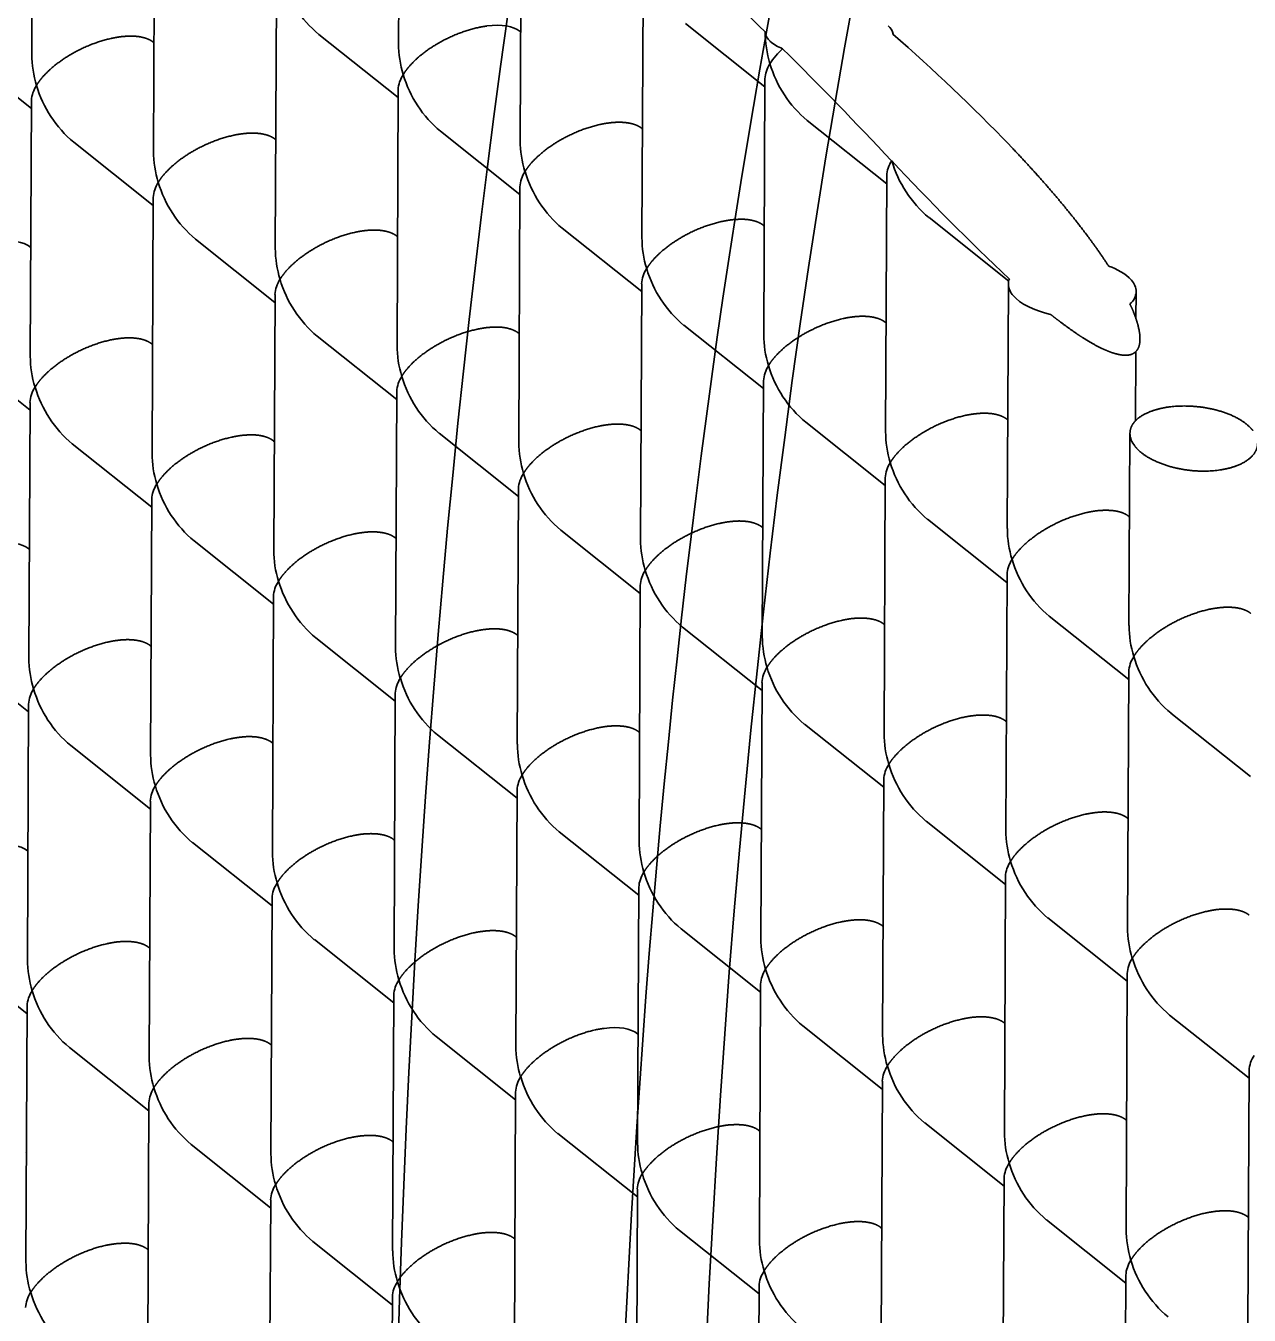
# Model space of a CAD drawing. Extents: x 23 to 587, y 4 to 413.
# Drawn here: x 420.19 to 424.98, y 160.91 to 165.95 of the extents above; entities that cross this region are included whole.
import ezdxf

# ---------------------------------------------------------------- set-up
doc = ezdxf.new("R2010")
doc.units = 0
doc.layers.get('0').update_dxf_attribs({"lineweight": 13})

# ---------------------------------------------------------------- blocks, each defined once
blk = doc.blocks.new('BLOCK6941')
at = {"color": 7, "lineweight": 35, "ltscale": 0.050027}
for p, q in [((-9.113, 47.69), (-9.123, 45.689)), ((-11.984, 47.605), (-11.994, 45.604)), ((-11.031, 46.846), (-11.041, 44.845)), ((-8.16, 46.931), (-8.17, 44.93)), ((-7.207, 46.171), (-7.217, 44.17)), ((-10.078, 46.087), (-10.088, 44.086)), ((-6.254, 45.412), (-6.264, 43.411)), ((-11.995, 45.243), (-12.005, 43.242)), ((-9.125, 45.327), (-9.134, 43.326)), ((-5.301, 44.653), (-5.311, 42.652)), ((-8.172, 44.568), (-8.181, 42.567)), ((-11.042, 44.483), (-11.052, 42.482)), ((-10.089, 43.724), (-10.099, 41.723)), ((-7.219, 43.809), (-7.228, 41.808)), ((-6.266, 43.049), (-6.275, 41.048)), ((-9.136, 42.965), (-9.146, 40.964)), ((-12.007, 42.88), (-12.016, 40.879)), ((-8.183, 42.205), (-8.193, 40.204)), ((-5.313, 42.29), (-5.322, 40.289)), ((-11.054, 42.121), (-11.063, 40.12)), ((-4.359, 41.531), (-4.369, 39.529)), ((-7.23, 41.446), (-7.24, 39.445)), ((-10.101, 41.361), (-10.11, 39.36)), ((-6.277, 40.687), (-6.287, 38.685)), ((-3.406, 40.771), (-3.416, 38.77)), ((-9.148, 40.602), (-9.157, 38.601)), ((-12.018, 40.517), (-12.028, 38.516)), ((-5.324, 39.927), (-5.333, 37.926)), ((-8.194, 39.843), (-8.204, 37.841)), ((-11.065, 39.758), (-11.075, 37.757)), ((-7.241, 39.083), (-7.251, 37.082)), ((-4.371, 39.168), (-4.38, 37.167)), ((-10.112, 38.999), (-10.122, 36.997)), ((-3.418, 38.408), (-3.427, 36.407)), ((-6.288, 38.324), (-6.298, 36.323)), ((-9.159, 38.239), (-9.169, 36.238)), ((-12.029, 38.155), (-12.039, 36.153)), ((-5.335, 37.564), (-5.345, 35.563)), ((-2.465, 37.649), (-2.474, 35.648)), ((-8.206, 37.48), (-8.215, 35.479)), ((-11.076, 37.395), (-11.086, 35.394)), ((-4.382, 36.805), (-4.392, 34.804)), ((-7.253, 36.72), (-7.262, 34.719)), ((-10.123, 36.636), (-10.133, 34.635)), ((-3.429, 36.046), (-3.439, 34.045)), ((-6.3, 35.961), (-6.309, 33.96)), ((-9.17, 35.876), (-9.18, 33.875))]:
    blk.add_line(p, q, dxfattribs=at)
at = {"color": 7, "lineweight": 35, "ltscale": 0.019884}
for p, q in [((-6.255, 45.35), (-6.877, 45.846)), ((-9.125, 45.266), (-9.747, 45.761)), ((-11.996, 45.181), (-12.618, 45.677)), ((-5.301, 44.591), (-5.924, 45.087)), ((-8.172, 44.506), (-8.794, 45.002)), ((-11.043, 44.422), (-11.665, 44.917)), ((-7.219, 43.747), (-7.841, 44.243)), ((-10.09, 43.662), (-10.712, 44.158)), ((-6.266, 42.988), (-6.888, 43.483)), ((-12.007, 42.818), (-12.629, 43.314)), ((-9.136, 42.903), (-9.759, 43.399)), ((-5.313, 42.228), (-5.935, 42.724)), ((-8.183, 42.144), (-8.805, 42.639)), ((-11.054, 42.059), (-11.676, 42.555)), ((-4.36, 41.469), (-4.982, 41.965)), ((-7.23, 41.384), (-7.852, 41.88)), ((-10.101, 41.3), (-10.723, 41.795)), ((-3.407, 40.71), (-4.029, 41.205)), ((-6.277, 40.625), (-6.899, 41.121)), ((-9.148, 40.54), (-9.77, 41.036)), ((-12.018, 40.456), (-12.64, 40.951)), ((-2.454, 39.95), (-3.076, 40.446)), ((-5.324, 39.866), (-5.946, 40.361)), ((-11.065, 39.696), (-11.687, 40.192)), ((-8.195, 39.781), (-8.817, 40.277)), ((-4.371, 39.106), (-4.993, 39.602)), ((-7.242, 39.022), (-7.864, 39.517)), ((-10.112, 38.937), (-10.734, 39.433)), ((-3.418, 38.347), (-4.04, 38.843)), ((-9.159, 38.178), (-9.781, 38.673)), ((-6.289, 38.262), (-6.911, 38.758)), ((-12.03, 38.093), (-12.652, 38.589)), ((-2.465, 37.588), (-3.087, 38.083)), ((-5.336, 37.503), (-5.958, 37.999)), ((-8.206, 37.418), (-8.828, 37.914)), ((-11.077, 37.334), (-11.699, 37.829)), ((-7.253, 36.659), (-7.875, 37.155)), ((-4.382, 36.744), (-5.004, 37.239)), ((-10.124, 36.574), (-10.746, 37.07)), ((-3.429, 35.984), (-4.051, 36.48)), ((-6.3, 35.9), (-6.922, 36.395)), ((-9.171, 35.815), (-9.793, 36.311))]:
    blk.add_line(p, q, dxfattribs=at)
at = {"color": 7, "lineweight": 35, "ltscale": 0.00016101}
for p, q in [((-8.166, 45.78), (-8.171, 45.784)), ((-11.037, 45.695), (-11.042, 45.7)), ((-10.083, 44.936), (-10.088, 44.94)), ((-7.213, 45.021), (-7.218, 45.025)), ((-6.26, 44.261), (-6.265, 44.265)), ((-9.13, 44.177), (-9.135, 44.181)), ((-12.001, 44.092), (-12.006, 44.096)), ((-8.177, 43.417), (-8.182, 43.421)), ((-5.307, 43.502), (-5.312, 43.506)), ((-11.048, 43.333), (-11.053, 43.337)), ((-4.354, 42.743), (-4.359, 42.747)), ((-7.224, 42.658), (-7.229, 42.662)), ((-10.095, 42.573), (-10.1, 42.577)), ((-6.271, 41.899), (-6.276, 41.903)), ((-3.401, 41.983), (-3.406, 41.987)), ((-9.142, 41.814), (-9.147, 41.818)), ((-12.012, 41.729), (-12.017, 41.733)), ((-5.318, 41.139), (-5.323, 41.143)), ((-8.189, 41.055), (-8.194, 41.059)), ((-11.059, 40.97), (-11.064, 40.974)), ((-4.365, 40.38), (-4.37, 40.384)), ((-7.236, 40.295), (-7.241, 40.299)), ((-10.106, 40.211), (-10.111, 40.215)), ((-3.412, 39.621), (-3.417, 39.625)), ((-6.282, 39.536), (-6.287, 39.54)), ((-9.153, 39.451), (-9.158, 39.455)), ((-12.024, 39.367), (-12.029, 39.371)), ((-5.329, 38.777), (-5.334, 38.781)), ((-8.2, 38.692), (-8.205, 38.696)), ((-11.071, 38.607), (-11.076, 38.611)), ((-4.376, 38.017), (-4.381, 38.021)), ((-7.247, 37.933), (-7.252, 37.937)), ((-10.117, 37.848), (-10.123, 37.852)), ((-3.423, 37.258), (-3.428, 37.262)), ((-6.294, 37.173), (-6.299, 37.177)), ((-9.164, 37.089), (-9.169, 37.093)), ((-12.035, 37.004), (-12.04, 37.008)), ((-2.47, 36.499), (-2.475, 36.503)), ((-5.341, 36.414), (-5.346, 36.418)), ((-11.082, 36.245), (-11.087, 36.249)), ((-8.211, 36.329), (-8.216, 36.333))]:
    blk.add_line(p, q, dxfattribs=at)
at = {"color": 7, "lineweight": 35, "ltscale": 0.000132035}
blk.add_line((-6.252, 45.779), (-6.252, 45.774), dxfattribs=at)
at = {"color": 7, "lineweight": 35, "ltscale": 0.019975}
blk.add_line((-4.346, 43.829), (-4.97, 44.327), dxfattribs=at)
at = {"color": 7, "lineweight": 35, "ltscale": 0.04783}
blk.add_line((-4.348, 43.805), (-4.358, 41.892), dxfattribs=at)
at = {"color": 7, "lineweight": 35, "ltscale": 0.005326}
blk.add_line((-3.349, 43.746), (-3.35, 43.533), dxfattribs=at)
at = {"color": 7, "lineweight": 35, "ltscale": 0.013542}
blk.add_line((-3.351, 43.277), (-3.354, 42.736), dxfattribs=at)
at = {"color": 7, "lineweight": 35, "ltscale": 0.037616}
blk.add_line((-3.397, 42.637), (-3.405, 41.133), dxfattribs=at)
at = {"color": 7, "lineweight": 35}
for centre, radius, start, end in [((-14.754, 37.014), 12.212, 45.8818, 50.6506), ((-9.162, 46.462), 0.913, 196.3619, 230.1623), ((-5.419, 45.776), 0.833, 179.6242, 197.1469), ((-6.155, 45.786), 0.0979, 182.7216, 232.7103), ((-5.355, 45.747), 0.104, 7.9642, 51.4372), ((-14.921, 34.662), 14.72, 44.029, 48.9424), ((-8.286, 45.692), 0.837, 180.1991, 197.116), ((-5.744, 45.234), 0.557, 131.9295, 147.8831), ((-5.993, 45.969), 0.343, 229.6436, 248.9338), ((-33.342, 18.336), 38.565, 43.2726, 45.0913), ((-11.156, 45.607), 0.837, 180.2046, 197.1191), ((-8.887, 45.313), 0.239, 146.5034, 176.6622), ((-8.209, 45.703), 0.913, 196.3619, 230.1623), ((-6.016, 45.398), 0.239, 146.5034, 176.6622), ((-5.339, 45.788), 0.913, 196.3619, 230.1623), ((-11.757, 45.229), 0.239, 146.5034, 176.6622), ((-11.08, 45.618), 0.913, 196.3619, 230.1623), ((-7.333, 44.933), 0.837, 180.2046, 197.1191), ((-10.203, 44.848), 0.837, 180.2046, 197.1191), ((-5.063, 44.639), 0.239, 146.5034, 176.6622), ((9.59, 58.629), 20.313, 223.0157, 226.7014), ((-4.386, 45.028), 0.913, 196.3619, 230.1623), ((-7.934, 44.554), 0.239, 146.5034, 176.6622), ((-7.256, 44.944), 0.913, 196.3619, 230.1623), ((-10.804, 44.469), 0.239, 146.5034, 176.6622), ((-10.127, 44.859), 0.913, 196.3619, 230.1623), ((-6.38, 44.173), 0.837, 180.2046, 197.1191), ((-9.25, 44.089), 0.837, 180.2046, 197.1191), ((-6.981, 43.795), 0.239, 146.5296, 176.692), ((-6.304, 44.184), 0.913, 196.3594, 230.1725), ((-3.695, 43.533), 0.434, 44.4456, 72.4985), ((-9.851, 43.71), 0.239, 146.5034, 176.6622), ((-9.174, 44.099), 0.913, 196.3594, 230.1725), ((-4.243, 43.805), 0.106, 156.6911, 179.5558), ((-3.488, 43.74), 0.14, 2.4199, 43.4599), ((-4.21, 43.812), 0.139, 182.6146, 223.582), ((-3.48, 43.753), 0.132, 308.9537, 356.8715), ((-5.427, 43.414), 0.837, 180.2046, 197.1191), ((-8.297, 43.329), 0.837, 180.2046, 197.1191), ((-11.168, 43.245), 0.837, 180.2046, 197.1191), ((-6.027, 43.035), 0.239, 146.5034, 176.6622), ((-5.35, 43.425), 0.913, 196.3619, 230.1623), ((-8.898, 42.951), 0.239, 146.5034, 176.6622), ((-8.221, 43.34), 0.913, 196.3619, 230.1623), ((-11.769, 42.866), 0.239, 146.5296, 176.692), ((-11.091, 43.256), 0.913, 196.3619, 230.1623), ((-4.473, 42.655), 0.837, 180.2046, 197.1191), ((-3.235, 42.643), 0.163, 182.0548, 220.0315), ((-7.344, 42.57), 0.837, 180.2046, 197.1191), ((-10.215, 42.485), 0.837, 180.2046, 197.1191), ((-5.074, 42.276), 0.239, 146.5034, 176.6622), ((-4.397, 42.665), 0.913, 196.3619, 230.1623), ((-7.945, 42.191), 0.239, 146.5034, 176.6622), ((-7.268, 42.581), 0.913, 196.3619, 230.1623), ((-10.816, 42.107), 0.239, 146.5034, 176.6622), ((-10.138, 42.496), 0.913, 196.3619, 230.1623), ((-6.391, 41.811), 0.837, 180.2046, 197.1191), ((-3.52, 41.895), 0.837, 180.2046, 197.1191), ((-9.262, 41.726), 0.837, 180.2046, 197.1191), ((-4.121, 41.517), 0.239, 146.5034, 176.6622), ((-3.444, 41.906), 0.913, 196.3594, 230.1725), ((-6.992, 41.432), 0.239, 146.5296, 176.692), ((-6.315, 41.821), 0.913, 196.3594, 230.1725), ((-9.863, 41.347), 0.239, 146.5034, 176.6622), ((-9.185, 41.737), 0.913, 196.3619, 230.1623), ((-2.567, 41.136), 0.837, 180.2046, 197.1191), ((-5.438, 41.051), 0.837, 180.2046, 197.1191), ((-8.309, 40.967), 0.837, 180.2046, 197.1191), ((-3.168, 40.757), 0.239, 146.5034, 176.6622), ((-2.491, 41.147), 0.913, 196.3619, 230.1623), ((-11.179, 40.882), 0.837, 180.2046, 197.1191), ((-6.039, 40.673), 0.239, 146.5034, 176.6622), ((-5.362, 41.062), 0.913, 196.3619, 230.1623), ((-8.909, 40.588), 0.239, 146.5034, 176.6622), ((-8.232, 40.977), 0.913, 196.3619, 230.1623), ((-11.78, 40.503), 0.239, 146.5034, 176.6622), ((-11.103, 40.893), 0.913, 196.3619, 230.1623), ((-4.485, 40.292), 0.837, 180.1991, 197.116), ((-7.355, 40.207), 0.837, 180.2046, 197.1191), ((-10.226, 40.123), 0.837, 180.2046, 197.1191), ((-5.086, 39.913), 0.239, 146.5296, 176.692), ((-4.409, 40.303), 0.913, 196.3594, 230.1725), ((-7.956, 39.829), 0.239, 146.5034, 176.6622), ((-7.279, 40.218), 0.913, 196.3619, 230.1623), ((-10.827, 39.744), 0.239, 146.5034, 176.6622), ((-10.15, 40.133), 0.913, 196.3594, 230.1725), ((-3.532, 39.532), 0.837, 180.2046, 197.1191), ((-6.402, 39.448), 0.837, 180.2046, 197.1191), ((-9.273, 39.363), 0.837, 180.2046, 197.1191), ((-4.133, 39.154), 0.239, 146.5034, 176.6622), ((-3.455, 39.543), 0.913, 196.3619, 230.1623), ((-7.003, 39.069), 0.239, 146.5034, 176.6622), ((-6.326, 39.459), 0.913, 196.3594, 230.1725), ((-9.874, 38.985), 0.239, 146.5034, 176.6622), ((-9.197, 39.374), 0.913, 196.3619, 230.1623), ((-2.579, 38.773), 0.837, 180.2046, 197.1191), ((-5.449, 38.688), 0.837, 180.2046, 197.1191), ((-8.32, 38.604), 0.837, 180.2046, 197.1191), ((-11.19, 38.519), 0.837, 180.2046, 197.1191), ((-3.18, 38.395), 0.239, 146.5034, 176.6622), ((-2.502, 38.784), 0.913, 196.3619, 230.1623), ((-6.05, 38.31), 0.239, 146.5034, 176.6622), ((-5.373, 38.699), 0.913, 196.3594, 230.1725), ((-11.791, 38.141), 0.239, 146.5034, 176.6622), ((-11.114, 38.53), 0.913, 196.3619, 230.1623), ((-8.921, 38.225), 0.239, 146.5034, 176.6622), ((-8.243, 38.615), 0.913, 196.3619, 230.1623), ((-4.496, 37.929), 0.837, 180.2046, 197.1191), ((-7.367, 37.844), 0.837, 180.2046, 197.1191), ((-2.226, 37.635), 0.239, 146.5296, 176.692), ((-10.237, 37.76), 0.837, 180.2046, 197.1191), ((-5.097, 37.551), 0.239, 146.5034, 176.6622), ((-4.42, 37.94), 0.913, 196.3619, 230.1623), ((-7.968, 37.466), 0.239, 146.5034, 176.6622), ((-7.29, 37.855), 0.913, 196.3619, 230.1623), ((-10.838, 37.381), 0.239, 146.5296, 176.692), ((-10.161, 37.771), 0.913, 196.3619, 230.1623), ((-3.543, 37.17), 0.837, 180.1991, 197.116), ((-6.414, 37.085), 0.837, 180.2046, 197.1191), ((-9.284, 37), 0.837, 180.2046, 197.1191), ((-4.144, 36.791), 0.239, 146.5034, 176.6622), ((-3.467, 37.181), 0.913, 196.3619, 230.1623), ((-9.885, 36.622), 0.239, 146.5034, 176.6622), ((-9.208, 37.011), 0.913, 196.3619, 230.1623), ((-7.015, 36.707), 0.239, 146.5034, 176.6622), ((-6.338, 37.096), 0.913, 196.3594, 230.1725), ((-2.59, 36.41), 0.837, 180.2046, 197.1191), ((-5.461, 36.326), 0.837, 180.2046, 197.1191), ((-11.202, 36.156), 0.837, 180.2046, 197.1191), ((-8.331, 36.241), 0.837, 180.2046, 197.1191), ((-3.191, 36.032), 0.239, 146.5034, 176.6622), ((-2.514, 36.421), 0.913, 196.3619, 230.1623), ((-6.062, 35.947), 0.239, 146.5034, 176.6622), ((-5.385, 36.337), 0.913, 196.3594, 230.1725), ((-8.932, 35.863), 0.239, 146.5034, 176.6622), ((-8.255, 36.252), 0.913, 196.3619, 230.1623), ((-11.803, 35.778), 0.239, 146.5296, 176.692), ((-11.125, 36.167), 0.913, 196.3619, 230.1623)]:
    blk.add_arc(centre, radius, start, end, dxfattribs=at)
for centre, major_axis, ratio, start_param, end_param in [((-8.624, 45.506), (0.489, 0.234), 0.464922, 0.221717, 0.956598), ((-12.459, 43.818), (0.489, 0.234), 0.464922, 0.221717, 0.956598), ((-3.86, 43.769), (0.488, -0.045), 0.455782, 3.578121, 4.424115), ((-12.47, 41.455), (0.489, 0.234), 0.464922, 0.221717, 0.956598), ((-12.482, 39.092), (0.489, 0.234), 0.464922, 0.221717, 0.956598), ((-7.705, 37.658), (0.489, 0.234), 0.464922, 0.221717, 0.956598)]:
    blk.add_ellipse(centre, major_axis=major_axis, ratio=ratio, start_param=start_param, end_param=end_param, dxfattribs=at)
for points, knots in [([(-11.957, 45.361), (-11.941, 45.387), (-11.922, 45.414), (-11.898, 45.441), (-11.815, 45.524), (-11.701, 45.603), (-11.608, 45.655), (-11.484, 45.705), (-11.359, 45.732), (-11.34, 45.736), (-11.321, 45.739), (-11.302, 45.742)], [0, 0, 0, 0, 0, 0, 0.437223, 0.437223, 0.437223, 1.382095, 1.382095, 1.382095, 1.555484, 1.555484, 1.555484, 1.555484, 1.555484, 1.555484]), ([(-11.042, 45.7), (-11.065, 45.718), (-11.096, 45.733), (-11.134, 45.744), (-11.193, 45.75), (-11.258, 45.746), (-11.272, 45.745), (-11.287, 45.744), (-11.302, 45.742)], [0, 0, 0, 0, 0, 0, 0.4890695, 0.4890695, 0.4890695, 0.6239272, 0.6239272, 0.6239272, 0.6239272, 0.6239272, 0.6239272]), ([(-9.086, 45.445), (-9.07, 45.472), (-9.051, 45.499), (-9.027, 45.525), (-8.944, 45.609), (-8.83, 45.688), (-8.737, 45.739), (-8.614, 45.789), (-8.489, 45.817), (-8.469, 45.821), (-8.45, 45.824), (-8.431, 45.826)], [0, 0, 0, 0, 0, 0, 0.437223, 0.437223, 0.437223, 1.382095, 1.382095, 1.382095, 1.555484, 1.555484, 1.555484, 1.555484, 1.555484, 1.555484]), ([(-8.133, 44.686), (-8.117, 44.712), (-8.098, 44.739), (-8.074, 44.766), (-7.991, 44.849), (-7.877, 44.928), (-7.784, 44.98), (-7.66, 45.03), (-7.535, 45.058), (-7.516, 45.062), (-7.497, 45.065), (-7.478, 45.067)], [0, 0, 0, 0, 0, 0, 0.437223, 0.437223, 0.437223, 1.382095, 1.382095, 1.382095, 1.555484, 1.555484, 1.555484, 1.555484, 1.555484, 1.555484]), ([(-7.218, 45.025), (-7.241, 45.043), (-7.272, 45.059), (-7.311, 45.069), (-7.369, 45.075), (-7.434, 45.072), (-7.449, 45.071), (-7.463, 45.069), (-7.478, 45.067)], [0, 0, 0, 0, 0, 0, 0.4890695, 0.4890695, 0.4890695, 0.6239272, 0.6239272, 0.6239272, 0.6239272, 0.6239272, 0.6239272]), ([(-11.004, 44.601), (-10.988, 44.628), (-10.969, 44.655), (-10.945, 44.681), (-10.862, 44.765), (-10.748, 44.844), (-10.655, 44.895), (-10.531, 44.945), (-10.406, 44.973), (-10.387, 44.977), (-10.368, 44.98), (-10.349, 44.982)], [0, 0, 0, 0, 0, 0, 0.437223, 0.437223, 0.437223, 1.382095, 1.382095, 1.382095, 1.555484, 1.555484, 1.555484, 1.555484, 1.555484, 1.555484]), ([(-10.088, 44.94), (-10.112, 44.959), (-10.143, 44.974), (-10.181, 44.984), (-10.24, 44.99), (-10.305, 44.987), (-10.319, 44.986), (-10.334, 44.984), (-10.349, 44.982)], [0, 0, 0, 0, 0, 0, 0.4890695, 0.4890695, 0.4890695, 0.6239272, 0.6239272, 0.6239272, 0.6239272, 0.6239272, 0.6239272]), ([(-3.565, 43.948), (-3.617, 44.028), (-3.672, 44.107), (-3.729, 44.184), (-3.877, 44.377), (-4.037, 44.566), (-4.135, 44.676), (-4.236, 44.785), (-4.338, 44.892)], [0, 0, 0, 0, 0, 0, 1.360869, 1.360869, 1.360869, 3.408781, 3.408781, 3.408781, 3.408781, 3.408781, 3.408781]), ([(-10.051, 43.842), (-10.035, 43.868), (-10.015, 43.895), (-9.992, 43.922), (-9.909, 44.005), (-9.795, 44.084), (-9.702, 44.136), (-9.578, 44.186), (-9.453, 44.214), (-9.434, 44.218), (-9.414, 44.221), (-9.396, 44.223)], [0, 0, 0, 0, 0, 0, 0.437223, 0.437223, 0.437223, 1.382095, 1.382095, 1.382095, 1.555484, 1.555484, 1.555484, 1.555484, 1.555484, 1.555484]), ([(-9.135, 44.181), (-9.159, 44.199), (-9.19, 44.215), (-9.228, 44.225), (-9.287, 44.231), (-9.352, 44.228), (-9.366, 44.227), (-9.381, 44.225), (-9.396, 44.223)], [0, 0, 0, 0, 0, 0, 0.4890695, 0.4890695, 0.4890695, 0.6239272, 0.6239272, 0.6239272, 0.6239272, 0.6239272, 0.6239272]), ([(-7.18, 43.927), (-7.164, 43.953), (-7.145, 43.98), (-7.121, 44.007), (-7.038, 44.09), (-6.924, 44.169), (-6.831, 44.221), (-6.707, 44.271), (-6.582, 44.298), (-6.563, 44.302), (-6.544, 44.305), (-6.525, 44.308)], [0, 0, 0, 0, 0, 0, 0.437223, 0.437223, 0.437223, 1.382095, 1.382095, 1.382095, 1.555484, 1.555484, 1.555484, 1.555484, 1.555484, 1.555484]), ([(-6.265, 44.265), (-6.288, 44.284), (-6.319, 44.299), (-6.358, 44.31), (-6.416, 44.316), (-6.481, 44.312), (-6.496, 44.311), (-6.51, 44.31), (-6.525, 44.308)], [0, 0, 0, 0, 0, 0, 0.4890695, 0.4890695, 0.4890695, 0.6239272, 0.6239272, 0.6239272, 0.6239272, 0.6239272, 0.6239272]), ([(-3.411, 43.25), (-3.404, 43.251), (-3.396, 43.252), (-3.39, 43.254), (-3.369, 43.262), (-3.354, 43.273), (-3.346, 43.282), (-3.323, 43.314), (-3.318, 43.35), (-3.317, 43.374), (-3.322, 43.445), (-3.342, 43.517), (-3.358, 43.561), (-3.376, 43.606), (-3.397, 43.65)], [0, 0, 0, 0, 0, 0, 0.067907, 0.067907, 0.067907, 0.224476, 0.224476, 0.224476, 0.63166, 0.63166, 0.63166, 1.356034, 1.356034, 1.356034, 1.356034, 1.356034, 1.356034]), ([(-6.227, 43.167), (-6.211, 43.194), (-6.192, 43.221), (-6.168, 43.247), (-6.085, 43.331), (-5.971, 43.41), (-5.878, 43.461), (-5.754, 43.511), (-5.629, 43.539), (-5.61, 43.543), (-5.591, 43.546), (-5.572, 43.548)], [0, 0, 0, 0, 0, 0, 0.437223, 0.437223, 0.437223, 1.382095, 1.382095, 1.382095, 1.555484, 1.555484, 1.555484, 1.555484, 1.555484, 1.555484]), ([(-5.312, 43.506), (-5.335, 43.525), (-5.366, 43.54), (-5.405, 43.55), (-5.463, 43.556), (-5.528, 43.553), (-5.543, 43.552), (-5.557, 43.55), (-5.572, 43.548)], [0, 0, 0, 0, 0, 0, 0.4890695, 0.4890695, 0.4890695, 0.6239272, 0.6239272, 0.6239272, 0.6239272, 0.6239272, 0.6239272]), ([(-3.411, 43.25), (-3.415, 43.249), (-3.42, 43.249), (-3.424, 43.249), (-3.433, 43.249), (-3.442, 43.249), (-3.446, 43.249), (-3.46, 43.25), (-3.473, 43.252), (-3.481, 43.254), (-3.524, 43.263), (-3.563, 43.277), (-3.592, 43.29), (-3.674, 43.328), (-3.746, 43.372), (-3.787, 43.398), (-3.862, 43.45), (-3.933, 43.503), (-3.962, 43.524), (-3.991, 43.547), (-4.019, 43.569)], [0, 0, 0, 0, 0, 0, 0.038415, 0.038415, 0.038415, 0.07683, 0.07683, 0.07683, 0.153617, 0.153617, 0.153617, 0.45714, 0.45714, 0.45714, 1.050441, 1.050441, 1.050441, 1.466847, 1.466847, 1.466847, 1.466847, 1.466847, 1.466847]), ([(-9.098, 43.083), (-9.082, 43.109), (-9.062, 43.136), (-9.039, 43.163), (-8.956, 43.246), (-8.842, 43.325), (-8.748, 43.377), (-8.625, 43.427), (-8.5, 43.454), (-8.481, 43.458), (-8.461, 43.461), (-8.442, 43.464)], [0, 0, 0, 0, 0, 0, 0.437223, 0.437223, 0.437223, 1.382095, 1.382095, 1.382095, 1.555484, 1.555484, 1.555484, 1.555484, 1.555484, 1.555484]), ([(-8.182, 43.421), (-8.206, 43.44), (-8.237, 43.455), (-8.275, 43.466), (-8.334, 43.472), (-8.399, 43.468), (-8.413, 43.467), (-8.428, 43.466), (-8.442, 43.464)], [0, 0, 0, 0, 0, 0, 0.4890695, 0.4890695, 0.4890695, 0.6239272, 0.6239272, 0.6239272, 0.6239272, 0.6239272, 0.6239272]), ([(-11.968, 42.998), (-11.952, 43.024), (-11.933, 43.051), (-11.909, 43.078), (-11.826, 43.161), (-11.712, 43.24), (-11.619, 43.292), (-11.495, 43.342), (-11.37, 43.37), (-11.351, 43.374), (-11.332, 43.377), (-11.313, 43.379)], [0, 0, 0, 0, 0, 0, 0.437223, 0.437223, 0.437223, 1.382095, 1.382095, 1.382095, 1.555484, 1.555484, 1.555484, 1.555484, 1.555484, 1.555484]), ([(-11.053, 43.337), (-11.076, 43.355), (-11.107, 43.371), (-11.146, 43.381), (-11.204, 43.387), (-11.269, 43.384), (-11.284, 43.383), (-11.298, 43.381), (-11.313, 43.379)], [0, 0, 0, 0, 0, 0, 0.4890695, 0.4890695, 0.4890695, 0.6239272, 0.6239272, 0.6239272, 0.6239272, 0.6239272, 0.6239272]), ([(-3.397, 42.637), (-3.397, 42.67), (-3.387, 42.701), (-3.366, 42.731), (-3.294, 42.792), (-3.182, 42.832), (-3.108, 42.847), (-2.923, 42.861), (-2.733, 42.832), (-2.628, 42.801), (-2.525, 42.749), (-2.458, 42.685), (-2.449, 42.676), (-2.442, 42.668), (-2.435, 42.659)], [0, 0, 0, 0, 0, 0, 0.490845, 0.490845, 0.490845, 1.174623, 1.174623, 1.174623, 2.116609, 2.116609, 2.116609, 2.255986, 2.255986, 2.255986, 2.255986, 2.255986, 2.255986]), ([(-8.144, 42.323), (-8.129, 42.35), (-8.109, 42.377), (-8.086, 42.403), (-8.003, 42.487), (-7.889, 42.566), (-7.795, 42.617), (-7.672, 42.667), (-7.547, 42.695), (-7.527, 42.699), (-7.508, 42.702), (-7.489, 42.704)], [0, 0, 0, 0, 0, 0, 0.437223, 0.437223, 0.437223, 1.382095, 1.382095, 1.382095, 1.555484, 1.555484, 1.555484, 1.555484, 1.555484, 1.555484]), ([(-7.229, 42.662), (-7.253, 42.681), (-7.284, 42.696), (-7.322, 42.706), (-7.38, 42.712), (-7.446, 42.709), (-7.46, 42.708), (-7.475, 42.706), (-7.489, 42.704)], [0, 0, 0, 0, 0, 0, 0.4890695, 0.4890695, 0.4890695, 0.6239272, 0.6239272, 0.6239272, 0.6239272, 0.6239272, 0.6239272]), ([(-5.274, 42.408), (-5.258, 42.434), (-5.239, 42.461), (-5.215, 42.488), (-5.132, 42.571), (-5.018, 42.65), (-4.925, 42.702), (-4.801, 42.752), (-4.676, 42.78), (-4.657, 42.783), (-4.638, 42.787), (-4.619, 42.789)], [0, 0, 0, 0, 0, 0, 0.437223, 0.437223, 0.437223, 1.382095, 1.382095, 1.382095, 1.555484, 1.555484, 1.555484, 1.555484, 1.555484, 1.555484]), ([(-4.359, 42.747), (-4.382, 42.765), (-4.413, 42.78), (-4.451, 42.791), (-4.51, 42.797), (-4.575, 42.794), (-4.589, 42.792), (-4.604, 42.791), (-4.619, 42.789)], [0, 0, 0, 0, 0, 0, 0.4890695, 0.4890695, 0.4890695, 0.6239272, 0.6239272, 0.6239272, 0.6239272, 0.6239272, 0.6239272]), ([(-11.015, 42.239), (-10.999, 42.265), (-10.98, 42.292), (-10.956, 42.319), (-10.873, 42.402), (-10.759, 42.481), (-10.666, 42.533), (-10.542, 42.583), (-10.417, 42.61), (-10.398, 42.614), (-10.379, 42.617), (-10.36, 42.62)], [0, 0, 0, 0, 0, 0, 0.437223, 0.437223, 0.437223, 1.382095, 1.382095, 1.382095, 1.555484, 1.555484, 1.555484, 1.555484, 1.555484, 1.555484]), ([(-10.1, 42.577), (-10.123, 42.596), (-10.154, 42.611), (-10.193, 42.622), (-10.251, 42.628), (-10.316, 42.624), (-10.331, 42.623), (-10.345, 42.622), (-10.36, 42.62)], [0, 0, 0, 0, 0, 0, 0.4890695, 0.4890695, 0.4890695, 0.6239272, 0.6239272, 0.6239272, 0.6239272, 0.6239272, 0.6239272]), ([(-2.398, 42.559), (-2.398, 42.527), (-2.408, 42.494), (-2.43, 42.464), (-2.501, 42.401), (-2.613, 42.36), (-2.688, 42.346), (-2.872, 42.331), (-3.062, 42.362), (-3.167, 42.395), (-3.27, 42.448), (-3.338, 42.512), (-3.346, 42.521), (-3.353, 42.53), (-3.36, 42.538)], [0, 0, 0, 0, 0, 0, 0.492024, 0.492024, 0.492024, 1.176948, 1.176948, 1.176948, 2.120283, 2.120283, 2.120283, 2.25961, 2.25961, 2.25961, 2.25961, 2.25961, 2.25961]), ([(-4.321, 41.649), (-4.305, 41.675), (-4.286, 41.702), (-4.262, 41.729), (-4.179, 41.812), (-4.065, 41.891), (-3.972, 41.943), (-3.848, 41.992), (-3.723, 42.02), (-3.704, 42.024), (-3.685, 42.027), (-3.666, 42.03)], [0, 0, 0, 0, 0, 0, 0.437223, 0.437223, 0.437223, 1.382095, 1.382095, 1.382095, 1.555484, 1.555484, 1.555484, 1.555484, 1.555484, 1.555484]), ([(-3.406, 41.987), (-3.429, 42.006), (-3.46, 42.021), (-3.498, 42.031), (-3.557, 42.037), (-3.622, 42.034), (-3.636, 42.033), (-3.651, 42.032), (-3.666, 42.03)], [0, 0, 0, 0, 0, 0, 0.4890695, 0.4890695, 0.4890695, 0.6239272, 0.6239272, 0.6239272, 0.6239272, 0.6239272, 0.6239272]), ([(-7.191, 41.564), (-7.176, 41.59), (-7.156, 41.617), (-7.133, 41.644), (-7.05, 41.727), (-6.936, 41.806), (-6.842, 41.858), (-6.719, 41.908), (-6.594, 41.936), (-6.574, 41.939), (-6.555, 41.943), (-6.536, 41.945)], [0, 0, 0, 0, 0, 0, 0.437223, 0.437223, 0.437223, 1.382095, 1.382095, 1.382095, 1.555484, 1.555484, 1.555484, 1.555484, 1.555484, 1.555484]), ([(-6.276, 41.903), (-6.3, 41.921), (-6.33, 41.936), (-6.369, 41.947), (-6.427, 41.953), (-6.493, 41.95), (-6.507, 41.948), (-6.522, 41.947), (-6.536, 41.945)], [0, 0, 0, 0, 0, 0, 0.4890695, 0.4890695, 0.4890695, 0.6239272, 0.6239272, 0.6239272, 0.6239272, 0.6239272, 0.6239272]), ([(-10.062, 41.479), (-10.046, 41.506), (-10.027, 41.533), (-10.003, 41.559), (-9.92, 41.643), (-9.806, 41.722), (-9.713, 41.773), (-9.589, 41.823), (-9.464, 41.851), (-9.445, 41.855), (-9.426, 41.858), (-9.407, 41.86)], [0, 0, 0, 0, 0, 0, 0.437223, 0.437223, 0.437223, 1.382095, 1.382095, 1.382095, 1.555484, 1.555484, 1.555484, 1.555484, 1.555484, 1.555484]), ([(-9.147, 41.818), (-9.17, 41.837), (-9.201, 41.852), (-9.24, 41.862), (-9.298, 41.868), (-9.363, 41.865), (-9.378, 41.864), (-9.392, 41.862), (-9.407, 41.86)], [0, 0, 0, 0, 0, 0, 0.4890695, 0.4890695, 0.4890695, 0.6239272, 0.6239272, 0.6239272, 0.6239272, 0.6239272, 0.6239272]), ([(-5.323, 41.143), (-5.346, 41.162), (-5.377, 41.177), (-5.416, 41.187), (-5.474, 41.193), (-5.54, 41.19), (-5.554, 41.189), (-5.568, 41.188), (-5.583, 41.186)], [0, 0, 0, 0, 0, 0, 0.4890695, 0.4890695, 0.4890695, 0.6239272, 0.6239272, 0.6239272, 0.6239272, 0.6239272, 0.6239272]), ([(-3.368, 40.889), (-3.352, 40.916), (-3.333, 40.942), (-3.309, 40.969), (-3.226, 41.052), (-3.112, 41.132), (-3.019, 41.183), (-2.895, 41.233), (-2.77, 41.261), (-2.751, 41.265), (-2.732, 41.268), (-2.713, 41.27)], [0, 0, 0, 0, 0, 0, 0.437223, 0.437223, 0.437223, 1.382095, 1.382095, 1.382095, 1.555484, 1.555484, 1.555484, 1.555484, 1.555484, 1.555484]), ([(-2.452, 41.228), (-2.476, 41.247), (-2.507, 41.262), (-2.545, 41.272), (-2.604, 41.278), (-2.669, 41.275), (-2.683, 41.274), (-2.698, 41.272), (-2.713, 41.27)], [0, 0, 0, 0, 0, 0, 0.4890695, 0.4890695, 0.4890695, 0.6239272, 0.6239272, 0.6239272, 0.6239272, 0.6239272, 0.6239272]), ([(-9.109, 40.72), (-9.093, 40.746), (-9.074, 40.773), (-9.05, 40.8), (-8.967, 40.883), (-8.853, 40.962), (-8.76, 41.014), (-8.636, 41.064), (-8.511, 41.092), (-8.492, 41.095), (-8.473, 41.099), (-8.454, 41.101)], [0, 0, 0, 0, 0, 0, 0.437223, 0.437223, 0.437223, 1.382095, 1.382095, 1.382095, 1.555484, 1.555484, 1.555484, 1.555484, 1.555484, 1.555484]), ([(-8.194, 41.059), (-8.217, 41.077), (-8.248, 41.092), (-8.286, 41.103), (-8.345, 41.109), (-8.41, 41.106), (-8.425, 41.104), (-8.439, 41.103), (-8.454, 41.101)], [0, 0, 0, 0, 0, 0, 0.4890695, 0.4890695, 0.4890695, 0.6239272, 0.6239272, 0.6239272, 0.6239272, 0.6239272, 0.6239272]), ([(-6.238, 40.805), (-6.223, 40.831), (-6.203, 40.858), (-6.18, 40.885), (-6.097, 40.968), (-5.982, 41.047), (-5.889, 41.099), (-5.766, 41.148), (-5.641, 41.176), (-5.621, 41.18), (-5.602, 41.183), (-5.583, 41.186)], [0, 0, 0, 0, 0, 0, 0.437223, 0.437223, 0.437223, 1.382095, 1.382095, 1.382095, 1.555484, 1.555484, 1.555484, 1.555484, 1.555484, 1.555484]), ([(-11.98, 40.635), (-11.964, 40.662), (-11.944, 40.689), (-11.921, 40.715), (-11.838, 40.798), (-11.724, 40.878), (-11.63, 40.929), (-11.507, 40.979), (-11.382, 41.007), (-11.362, 41.011), (-11.343, 41.014), (-11.324, 41.016)], [0, 0, 0, 0, 0, 0, 0.437223, 0.437223, 0.437223, 1.382095, 1.382095, 1.382095, 1.555484, 1.555484, 1.555484, 1.555484, 1.555484, 1.555484]), ([(-11.064, 40.974), (-11.088, 40.993), (-11.119, 41.008), (-11.157, 41.018), (-11.216, 41.024), (-11.281, 41.021), (-11.295, 41.02), (-11.31, 41.018), (-11.324, 41.016)], [0, 0, 0, 0, 0, 0, 0.4890695, 0.4890695, 0.4890695, 0.6239272, 0.6239272, 0.6239272, 0.6239272, 0.6239272, 0.6239272]), ([(-5.285, 40.045), (-5.269, 40.072), (-5.25, 40.098), (-5.226, 40.125), (-5.143, 40.208), (-5.029, 40.288), (-4.936, 40.339), (-4.813, 40.389), (-4.688, 40.417), (-4.668, 40.421), (-4.649, 40.424), (-4.63, 40.426)], [0, 0, 0, 0, 0, 0, 0.437223, 0.437223, 0.437223, 1.382095, 1.382095, 1.382095, 1.555484, 1.555484, 1.555484, 1.555484, 1.555484, 1.555484]), ([(-4.37, 40.384), (-4.393, 40.403), (-4.424, 40.418), (-4.463, 40.428), (-4.521, 40.434), (-4.586, 40.431), (-4.601, 40.43), (-4.615, 40.428), (-4.63, 40.426)], [0, 0, 0, 0, 0, 0, 0.4890695, 0.4890695, 0.4890695, 0.6239272, 0.6239272, 0.6239272, 0.6239272, 0.6239272, 0.6239272]), ([(-8.156, 39.961), (-8.14, 39.987), (-8.121, 40.014), (-8.097, 40.041), (-8.014, 40.124), (-7.9, 40.203), (-7.807, 40.255), (-7.683, 40.304), (-7.558, 40.332), (-7.539, 40.336), (-7.52, 40.339), (-7.501, 40.342)], [0, 0, 0, 0, 0, 0, 0.437223, 0.437223, 0.437223, 1.382095, 1.382095, 1.382095, 1.555484, 1.555484, 1.555484, 1.555484, 1.555484, 1.555484]), ([(-7.241, 40.299), (-7.264, 40.318), (-7.295, 40.333), (-7.333, 40.343), (-7.392, 40.349), (-7.457, 40.346), (-7.471, 40.345), (-7.486, 40.344), (-7.501, 40.342)], [0, 0, 0, 0, 0, 0, 0.4890695, 0.4890695, 0.4890695, 0.6239272, 0.6239272, 0.6239272, 0.6239272, 0.6239272, 0.6239272]), ([(-11.026, 39.876), (-11.011, 39.902), (-10.991, 39.929), (-10.968, 39.956), (-10.885, 40.039), (-10.771, 40.118), (-10.677, 40.17), (-10.554, 40.22), (-10.429, 40.248), (-10.409, 40.251), (-10.39, 40.255), (-10.371, 40.257)], [0, 0, 0, 0, 0, 0, 0.437223, 0.437223, 0.437223, 1.382095, 1.382095, 1.382095, 1.555484, 1.555484, 1.555484, 1.555484, 1.555484, 1.555484]), ([(-10.111, 40.215), (-10.135, 40.233), (-10.166, 40.248), (-10.204, 40.259), (-10.262, 40.265), (-10.328, 40.262), (-10.342, 40.26), (-10.357, 40.259), (-10.371, 40.257)], [0, 0, 0, 0, 0, 0, 0.4890695, 0.4890695, 0.4890695, 0.6239272, 0.6239272, 0.6239272, 0.6239272, 0.6239272, 0.6239272]), ([(-7.203, 39.201), (-7.187, 39.228), (-7.168, 39.254), (-7.144, 39.281), (-7.061, 39.364), (-6.947, 39.444), (-6.854, 39.495), (-6.73, 39.545), (-6.605, 39.573), (-6.586, 39.577), (-6.567, 39.58), (-6.548, 39.582)], [0, 0, 0, 0, 0, 0, 0.437223, 0.437223, 0.437223, 1.382095, 1.382095, 1.382095, 1.555484, 1.555484, 1.555484, 1.555484, 1.555484, 1.555484]), ([(-6.287, 39.54), (-6.311, 39.559), (-6.342, 39.574), (-6.38, 39.584), (-6.439, 39.59), (-6.504, 39.587), (-6.518, 39.586), (-6.533, 39.584), (-6.548, 39.582)], [0, 0, 0, 0, 0, 0, 0.4890695, 0.4890695, 0.4890695, 0.6239272, 0.6239272, 0.6239272, 0.6239272, 0.6239272, 0.6239272]), ([(-4.332, 39.286), (-4.316, 39.312), (-4.297, 39.339), (-4.273, 39.366), (-4.19, 39.449), (-4.076, 39.528), (-3.983, 39.58), (-3.859, 39.63), (-3.734, 39.658), (-3.715, 39.661), (-3.696, 39.664), (-3.677, 39.667)], [0, 0, 0, 0, 0, 0, 0.437223, 0.437223, 0.437223, 1.382095, 1.382095, 1.382095, 1.555484, 1.555484, 1.555484, 1.555484, 1.555484, 1.555484]), ([(-3.417, 39.625), (-3.44, 39.643), (-3.471, 39.658), (-3.51, 39.669), (-3.568, 39.675), (-3.633, 39.672), (-3.648, 39.67), (-3.662, 39.669), (-3.677, 39.667)], [0, 0, 0, 0, 0, 0, 0.4890695, 0.4890695, 0.4890695, 0.6239272, 0.6239272, 0.6239272, 0.6239272, 0.6239272, 0.6239272]), ([(-10.073, 39.117), (-10.058, 39.143), (-10.038, 39.17), (-10.015, 39.197), (-9.932, 39.28), (-9.818, 39.359), (-9.724, 39.411), (-9.601, 39.46), (-9.476, 39.488), (-9.456, 39.492), (-9.437, 39.495), (-9.418, 39.498)], [0, 0, 0, 0, 0, 0, 0.437223, 0.437223, 0.437223, 1.382095, 1.382095, 1.382095, 1.555484, 1.555484, 1.555484, 1.555484, 1.555484, 1.555484]), ([(-9.158, 39.455), (-9.181, 39.474), (-9.212, 39.489), (-9.251, 39.499), (-9.309, 39.505), (-9.375, 39.502), (-9.389, 39.501), (-9.404, 39.5), (-9.418, 39.498)], [0, 0, 0, 0, 0, 0, 0.4890695, 0.4890695, 0.4890695, 0.6239272, 0.6239272, 0.6239272, 0.6239272, 0.6239272, 0.6239272]), ([(-3.379, 38.527), (-3.363, 38.553), (-3.344, 38.58), (-3.32, 38.606), (-3.237, 38.69), (-3.123, 38.769), (-3.03, 38.821), (-2.906, 38.87), (-2.781, 38.898), (-2.762, 38.902), (-2.743, 38.905), (-2.724, 38.908)], [0, 0, 0, 0, 0, 0, 0.437223, 0.437223, 0.437223, 1.382095, 1.382095, 1.382095, 1.555484, 1.555484, 1.555484, 1.555484, 1.555484, 1.555484]), ([(-2.464, 38.865), (-2.487, 38.884), (-2.518, 38.899), (-2.557, 38.909), (-2.615, 38.915), (-2.68, 38.912), (-2.695, 38.911), (-2.709, 38.91), (-2.724, 38.908)], [0, 0, 0, 0, 0, 0, 0.4890695, 0.4890695, 0.4890695, 0.6239272, 0.6239272, 0.6239272, 0.6239272, 0.6239272, 0.6239272]), ([(-6.25, 38.442), (-6.234, 38.468), (-6.214, 38.495), (-6.191, 38.522), (-6.108, 38.605), (-5.994, 38.684), (-5.901, 38.736), (-5.777, 38.786), (-5.652, 38.814), (-5.633, 38.817), (-5.613, 38.82), (-5.595, 38.823)], [0, 0, 0, 0, 0, 0, 0.437223, 0.437223, 0.437223, 1.382095, 1.382095, 1.382095, 1.555484, 1.555484, 1.555484, 1.555484, 1.555484, 1.555484]), ([(-5.334, 38.781), (-5.358, 38.799), (-5.389, 38.814), (-5.427, 38.825), (-5.486, 38.831), (-5.551, 38.828), (-5.565, 38.826), (-5.58, 38.825), (-5.595, 38.823)], [0, 0, 0, 0, 0, 0, 0.4890695, 0.4890695, 0.4890695, 0.6239272, 0.6239272, 0.6239272, 0.6239272, 0.6239272, 0.6239272]), ([(-9.12, 38.357), (-9.104, 38.384), (-9.085, 38.41), (-9.061, 38.437), (-8.978, 38.52), (-8.864, 38.6), (-8.771, 38.651), (-8.648, 38.701), (-8.523, 38.729), (-8.503, 38.733), (-8.484, 38.736), (-8.465, 38.738)], [0, 0, 0, 0, 0, 0, 0.437223, 0.437223, 0.437223, 1.382095, 1.382095, 1.382095, 1.555484, 1.555484, 1.555484, 1.555484, 1.555484, 1.555484]), ([(-8.205, 38.696), (-8.228, 38.715), (-8.259, 38.73), (-8.298, 38.74), (-8.356, 38.746), (-8.421, 38.743), (-8.436, 38.742), (-8.45, 38.74), (-8.465, 38.738)], [0, 0, 0, 0, 0, 0, 0.4890695, 0.4890695, 0.4890695, 0.6239272, 0.6239272, 0.6239272, 0.6239272, 0.6239272, 0.6239272]), ([(-11.991, 38.273), (-11.975, 38.299), (-11.956, 38.326), (-11.932, 38.353), (-11.849, 38.436), (-11.735, 38.515), (-11.642, 38.567), (-11.518, 38.616), (-11.393, 38.644), (-11.374, 38.648), (-11.355, 38.651), (-11.336, 38.654)], [0, 0, 0, 0, 0, 0, 0.437223, 0.437223, 0.437223, 1.382095, 1.382095, 1.382095, 1.555484, 1.555484, 1.555484, 1.555484, 1.555484, 1.555484]), ([(-11.076, 38.611), (-11.099, 38.63), (-11.13, 38.645), (-11.168, 38.655), (-11.227, 38.661), (-11.292, 38.658), (-11.306, 38.657), (-11.321, 38.656), (-11.336, 38.654)], [0, 0, 0, 0, 0, 0, 0.4890695, 0.4890695, 0.4890695, 0.6239272, 0.6239272, 0.6239272, 0.6239272, 0.6239272, 0.6239272]), ([(-5.297, 37.683), (-5.281, 37.709), (-5.261, 37.736), (-5.238, 37.762), (-5.155, 37.846), (-5.041, 37.925), (-4.948, 37.977), (-4.824, 38.026), (-4.699, 38.054), (-4.68, 38.058), (-4.66, 38.061), (-4.641, 38.064)], [0, 0, 0, 0, 0, 0, 0.437223, 0.437223, 0.437223, 1.382095, 1.382095, 1.382095, 1.555484, 1.555484, 1.555484, 1.555484, 1.555484, 1.555484]), ([(-4.381, 38.021), (-4.405, 38.04), (-4.436, 38.055), (-4.474, 38.065), (-4.533, 38.071), (-4.598, 38.068), (-4.612, 38.067), (-4.627, 38.066), (-4.641, 38.064)], [0, 0, 0, 0, 0, 0, 0.4890695, 0.4890695, 0.4890695, 0.6239272, 0.6239272, 0.6239272, 0.6239272, 0.6239272, 0.6239272]), ([(-8.167, 37.598), (-8.151, 37.624), (-8.132, 37.651), (-8.108, 37.678), (-8.025, 37.761), (-7.911, 37.84), (-7.818, 37.892), (-7.694, 37.942), (-7.57, 37.97), (-7.55, 37.973), (-7.531, 37.976), (-7.512, 37.979)], [0, 0, 0, 0, 0, 0, 0.437223, 0.437223, 0.437223, 1.382095, 1.382095, 1.382095, 1.555484, 1.555484, 1.555484, 1.555484, 1.555484, 1.555484]), ([(-11.038, 37.513), (-11.022, 37.54), (-11.003, 37.566), (-10.979, 37.593), (-10.896, 37.676), (-10.782, 37.756), (-10.689, 37.807), (-10.565, 37.857), (-10.44, 37.885), (-10.421, 37.889), (-10.402, 37.892), (-10.383, 37.894)], [0, 0, 0, 0, 0, 0, 0.437223, 0.437223, 0.437223, 1.382095, 1.382095, 1.382095, 1.555484, 1.555484, 1.555484, 1.555484, 1.555484, 1.555484]), ([(-10.123, 37.852), (-10.146, 37.871), (-10.177, 37.886), (-10.215, 37.896), (-10.274, 37.902), (-10.339, 37.899), (-10.353, 37.898), (-10.368, 37.896), (-10.383, 37.894)], [0, 0, 0, 0, 0, 0, 0.4890695, 0.4890695, 0.4890695, 0.6239272, 0.6239272, 0.6239272, 0.6239272, 0.6239272, 0.6239272]), ([(-4.343, 36.923), (-4.328, 36.95), (-4.308, 36.976), (-4.285, 37.003), (-4.202, 37.086), (-4.088, 37.166), (-3.994, 37.217), (-3.871, 37.267), (-3.746, 37.295), (-3.726, 37.299), (-3.707, 37.302), (-3.688, 37.304)], [0, 0, 0, 0, 0, 0, 0.437223, 0.437223, 0.437223, 1.382095, 1.382095, 1.382095, 1.555484, 1.555484, 1.555484, 1.555484, 1.555484, 1.555484]), ([(-3.428, 37.262), (-3.452, 37.281), (-3.483, 37.296), (-3.521, 37.306), (-3.58, 37.312), (-3.645, 37.309), (-3.659, 37.308), (-3.674, 37.306), (-3.688, 37.304)], [0, 0, 0, 0, 0, 0, 0.4890695, 0.4890695, 0.4890695, 0.6239272, 0.6239272, 0.6239272, 0.6239272, 0.6239272, 0.6239272]), ([(-7.214, 36.839), (-7.198, 36.865), (-7.179, 36.892), (-7.155, 36.918), (-7.072, 37.002), (-6.958, 37.081), (-6.865, 37.133), (-6.741, 37.182), (-6.616, 37.21), (-6.597, 37.214), (-6.578, 37.217), (-6.559, 37.22)], [0, 0, 0, 0, 0, 0, 0.437223, 0.437223, 0.437223, 1.382095, 1.382095, 1.382095, 1.555484, 1.555484, 1.555484, 1.555484, 1.555484, 1.555484]), ([(-6.299, 37.177), (-6.322, 37.196), (-6.353, 37.211), (-6.392, 37.221), (-6.45, 37.227), (-6.515, 37.224), (-6.53, 37.223), (-6.544, 37.222), (-6.559, 37.22)], [0, 0, 0, 0, 0, 0, 0.4890695, 0.4890695, 0.4890695, 0.6239272, 0.6239272, 0.6239272, 0.6239272, 0.6239272, 0.6239272]), ([(-10.085, 36.754), (-10.069, 36.78), (-10.05, 36.807), (-10.026, 36.834), (-9.943, 36.917), (-9.829, 36.996), (-9.736, 37.048), (-9.612, 37.098), (-9.487, 37.126), (-9.468, 37.129), (-9.449, 37.132), (-9.43, 37.135)], [0, 0, 0, 0, 0, 0, 0.437223, 0.437223, 0.437223, 1.382095, 1.382095, 1.382095, 1.555484, 1.555484, 1.555484, 1.555484, 1.555484, 1.555484]), ([(-9.169, 37.093), (-9.193, 37.111), (-9.224, 37.126), (-9.262, 37.137), (-9.321, 37.143), (-9.386, 37.139), (-9.4, 37.138), (-9.415, 37.137), (-9.43, 37.135)], [0, 0, 0, 0, 0, 0, 0.4890695, 0.4890695, 0.4890695, 0.6239272, 0.6239272, 0.6239272, 0.6239272, 0.6239272, 0.6239272]), ([(-2.475, 36.503), (-2.499, 36.521), (-2.53, 36.536), (-2.568, 36.547), (-2.626, 36.553), (-2.692, 36.549), (-2.706, 36.548), (-2.721, 36.547), (-2.735, 36.545)], [0, 0, 0, 0, 0, 0, 0.4890695, 0.4890695, 0.4890695, 0.6239272, 0.6239272, 0.6239272, 0.6239272, 0.6239272, 0.6239272]), ([(-6.261, 36.079), (-6.245, 36.106), (-6.226, 36.132), (-6.202, 36.159), (-6.119, 36.242), (-6.005, 36.322), (-5.912, 36.373), (-5.788, 36.423), (-5.663, 36.451), (-5.644, 36.455), (-5.625, 36.458), (-5.606, 36.46)], [0, 0, 0, 0, 0, 0, 0.437223, 0.437223, 0.437223, 1.382095, 1.382095, 1.382095, 1.555484, 1.555484, 1.555484, 1.555484, 1.555484, 1.555484]), ([(-5.346, 36.418), (-5.369, 36.437), (-5.4, 36.452), (-5.439, 36.462), (-5.497, 36.468), (-5.562, 36.465), (-5.577, 36.464), (-5.591, 36.462), (-5.606, 36.46)], [0, 0, 0, 0, 0, 0, 0.4890695, 0.4890695, 0.4890695, 0.6239272, 0.6239272, 0.6239272, 0.6239272, 0.6239272, 0.6239272]), ([(-3.39, 36.164), (-3.375, 36.19), (-3.355, 36.217), (-3.332, 36.244), (-3.249, 36.327), (-3.135, 36.406), (-3.041, 36.458), (-2.918, 36.508), (-2.793, 36.536), (-2.773, 36.539), (-2.754, 36.542), (-2.735, 36.545)], [0, 0, 0, 0, 0, 0, 0.437223, 0.437223, 0.437223, 1.382095, 1.382095, 1.382095, 1.555484, 1.555484, 1.555484, 1.555484, 1.555484, 1.555484]), ([(-9.132, 35.995), (-9.116, 36.021), (-9.096, 36.048), (-9.073, 36.074), (-8.99, 36.158), (-8.876, 36.237), (-8.783, 36.289), (-8.659, 36.338), (-8.534, 36.366), (-8.515, 36.37), (-8.495, 36.373), (-8.476, 36.376)], [0, 0, 0, 0, 0, 0, 0.437223, 0.437223, 0.437223, 1.382095, 1.382095, 1.382095, 1.555484, 1.555484, 1.555484, 1.555484, 1.555484, 1.555484]), ([(-8.216, 36.333), (-8.24, 36.352), (-8.271, 36.367), (-8.309, 36.377), (-8.368, 36.383), (-8.433, 36.38), (-8.447, 36.379), (-8.462, 36.377), (-8.476, 36.376)], [0, 0, 0, 0, 0, 0, 0.4890695, 0.4890695, 0.4890695, 0.6239272, 0.6239272, 0.6239272, 0.6239272, 0.6239272, 0.6239272]), ([(-12.002, 35.91), (-11.986, 35.936), (-11.967, 35.963), (-11.943, 35.99), (-11.86, 36.073), (-11.746, 36.152), (-11.653, 36.204), (-11.53, 36.254), (-11.405, 36.282), (-11.385, 36.285), (-11.366, 36.288), (-11.347, 36.291)], [0, 0, 0, 0, 0, 0, 0.437223, 0.437223, 0.437223, 1.382095, 1.382095, 1.382095, 1.555484, 1.555484, 1.555484, 1.555484, 1.555484, 1.555484]), ([(-11.087, 36.249), (-11.11, 36.267), (-11.141, 36.282), (-11.18, 36.293), (-11.238, 36.299), (-11.303, 36.295), (-11.318, 36.294), (-11.332, 36.293), (-11.347, 36.291)], [0, 0, 0, 0, 0, 0, 0.4890695, 0.4890695, 0.4890695, 0.6239272, 0.6239272, 0.6239272, 0.6239272, 0.6239272, 0.6239272])]:
    blk.add_open_spline(points, degree=5, knots=knots, dxfattribs=at)
blk = doc.blocks.new('BLOCK6951')
at = {"color": 7, "lineweight": 35}
for centre, major_axis, start_param, end_param in [((-0.734, -0.272), (-6.501, 49.828), 0.000034, 1.212678), ((-0.087, -0.188), (-5.919, 45.366), 0.019728, 3.121964), ((-0.734, -0.272), (-5.919, 45.366), 0.000034, 3.141627)]:
    blk.add_ellipse(centre, major_axis=major_axis, ratio=0.361678, start_param=start_param, end_param=end_param, dxfattribs=at)

msp = doc.modelspace()

# ---------------------------------------------------------------- block references
at = {"lineweight": 0, "xscale": 0.5, "yscale": 0.5, "zscale": 0.5}
for name, p in [('BLOCK6951', (431.573, 151.8767)), ('BLOCK6941', (426.2143, 143.0406))]:
    msp.add_blockref(name, p, dxfattribs=at)

doc.saveas('drawing.dxf')
